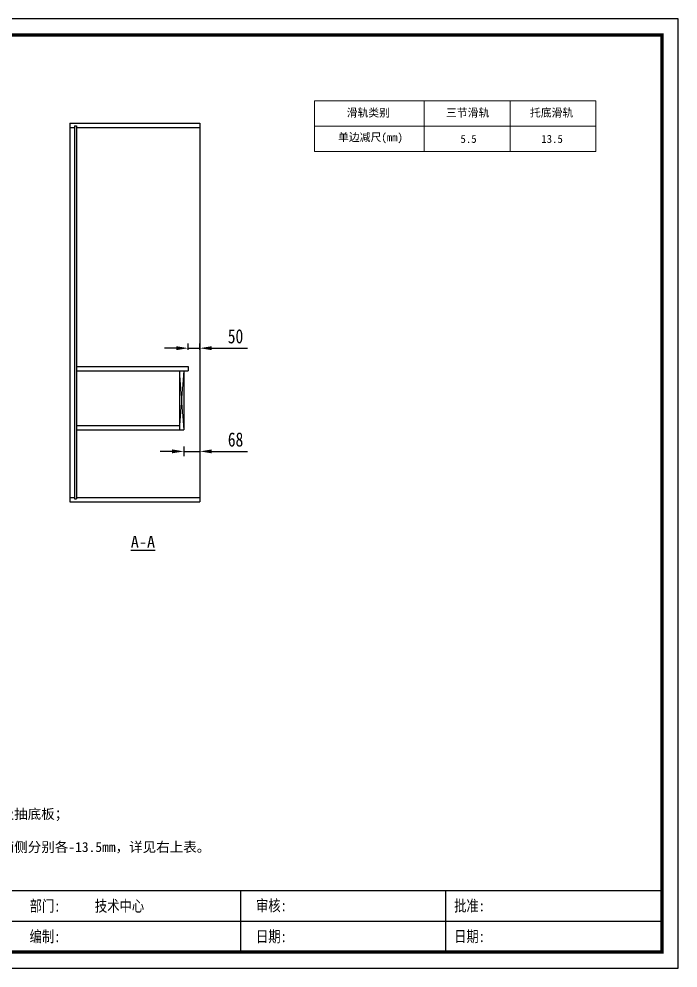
# Model space of a CAD drawing. Header units: millimetres. Extents: x 0 to 1097966, y -63096 to 223085.
# Drawn here: x 338840.8 to 339119.2, y -57687.4 to -57286.5 of the extents above; entities that cross this region are included whole.
import ezdxf

# ---------------------------------------------------------------- set-up
doc = ezdxf.new("R2010")
doc.units = ezdxf.units.MM
doc.layers.add('DZ-文字说明', color=1, linetype='Continuous')
doc.styles.add('DZ-宋体2.5', font='', dxfattribs={"width": 0.8, "height": 2.5})
doc.styles.add('TEXT', font='', dxfattribs={"width": 0.8})
doc.styles.add('宋体', font='')
doc.styles.get('DZ-宋体2.5').set_extended_font_data('SimSun')
doc.styles.get('TEXT').set_extended_font_data('SimSun')
doc.styles.get('宋体').set_extended_font_data('SimSun')
doc.dimstyles.new('副本 (2) (2) ISO-25', dxfattribs={"dimtxt": 18, "dimasz": 13, "dimexe": 6, "dimexo": 12, "dimgap": 6, "dimtad": 1, "dimtxsty": 'TEXT', "dimcen": 2.5, "dimclrd": 5, "dimclre": 5, "dimclrt": 5, "dimadec": 0, "dimazin": 0, "dimtfac": 1, "dimtmove": 0, "dimatfit": 3, "dimldrblk": 'BOXFILLED', "dimfxl": 1.25, "dimarcsym": 0})

# ---------------------------------------------------------------- blocks, each defined once
blk = doc.blocks.new('*D979')
at = {"color": 5, "lineweight": -2, "transparency": 16777216}
for p, q in [((338912.22, -57426.29), (338912.22, -57423.58)), ((338917.22, -57426.29), (338917.22, -57423.58)), ((338907.22, -57425.58), (338902.22, -57425.58)), ((338912.22, -57425.58), (338917.22, -57425.58)), ((338922.22, -57425.58), (338937.3, -57425.58))]:
    blk.add_line(p, q, dxfattribs=at)
at = {"color": 5, "transparency": 16777216}
for points in [[(338907.22, -57424.75), (338907.22, -57426.41), (338912.22, -57425.58)], [(338922.22, -57424.75), (338922.22, -57426.41), (338917.22, -57425.58)]]:
    blk.add_solid(points, dxfattribs=at)
at = {"layer": 'Defpoints', "color": 0, "transparency": 16777216}
for p in [(338917.22, -57425.58), (338912.22, -57433.29), (338917.22, -57433.29)]:
    blk.add_point(p, dxfattribs=at)
at = {"color": 5, "lineweight": 13, "transparency": 16777216, "insert": (338932.26, -57420.58), "char_height": 6, "attachment_point": 5, "style": 'TEXT'}
blk.add_mtext('50', dxfattribs=at)
blk = doc.blocks.new('_BoxFilled')
at = {"color": 0, "linetype": 'ByBlock', "lineweight": -2}
blk.add_line((-0.5, 0), (-1, 0), dxfattribs=at)
at = {"color": 0, "linetype": 'ByBlock'}
blk.add_solid([(-0.5, 0.5), (0.5, 0.5), (-0.5, -0.5), (0.5, -0.5)], dxfattribs=at)
blk = doc.blocks.new('*D988')
at = {"color": 5, "lineweight": -2, "transparency": 16777216}
for p, q in [((338910.42, -57467.09), (338910.42, -57471.18)), ((338917.22, -57467.09), (338917.22, -57471.18)), ((338905.42, -57469.18), (338900.42, -57469.18)), ((338910.42, -57469.18), (338917.22, -57469.18)), ((338922.22, -57469.18), (338937.33, -57469.18))]:
    blk.add_line(p, q, dxfattribs=at)
at = {"color": 5, "transparency": 16777216}
for points in [[(338905.42, -57468.34), (338905.42, -57470.01), (338910.42, -57469.18)], [(338922.22, -57468.34), (338922.22, -57470.01), (338917.22, -57469.18)]]:
    blk.add_solid(points, dxfattribs=at)
at = {"layer": 'Defpoints', "color": 0, "transparency": 16777216}
for p in [(338910.42, -57460.09), (338917.22, -57460.09), (338917.22, -57469.18)]:
    blk.add_point(p, dxfattribs=at)
at = {"color": 5, "transparency": 16777216, "insert": (338932.28, -57464.18), "char_height": 6, "attachment_point": 5, "style": 'TEXT', "bg_fill": 3, "box_fill_scale": 1.1, "bg_fill_color": 256, "bg_fill_true_color": 13158600, "bg_fill_transparency": 0}
blk.add_mtext('68', dxfattribs=at)

msp = doc.modelspace()

# ---------------------------------------------------------------- linework, layer by layer
at = {"lineweight": 13}
for p, q in [((338965.608, -57321.048), (339084.488, -57321.048)), ((338965.608, -57321.048), (338965.608, -57342.431)), ((339011.971, -57321.048), (339011.971, -57342.431)), ((339048.23, -57321.048), (339048.23, -57342.431)), ((339084.488, -57321.048), (339084.488, -57342.431)), ((338965.608, -57331.739), (339084.488, -57331.739)), ((338965.608, -57342.431), (339084.488, -57342.431)), ((338908.624, -57435.092), (338910.424, -57460.092)), ((338910.424, -57435.092), (338908.624, -57460.092))]:
    msp.add_line(p, q, dxfattribs=at)
at = {"lineweight": 30}
for p, q in [((338862.224, -57330.486), (338917.224, -57330.486)), ((338862.224, -57330.486), (338862.224, -57490.486)), ((338864.224, -57331.686), (338865.124, -57331.686)), ((338864.224, -57331.686), (338864.224, -57489.286)), ((338865.124, -57331.686), (338865.124, -57489.286)), ((338917.124, -57330.486), (338917.124, -57332.286)), ((338917.224, -57330.486), (338917.224, -57490.486)), ((338862.224, -57332.286), (338864.224, -57332.286)), ((338865.124, -57332.286), (338917.124, -57332.286)), ((338917.124, -57367.286), (338917.124, -57369.086)), ((338865.124, -57433.292), (338912.224, -57433.292)), ((338865.124, -57435.092), (338912.224, -57435.092)), ((338908.624, -57435.092), (338908.624, -57460.092)), ((338910.424, -57435.092), (338910.424, -57460.092)), ((338912.224, -57433.292), (338912.224, -57435.092)), ((338865.124, -57458.292), (338908.624, -57458.292)), ((338865.124, -57460.092), (338910.424, -57460.092)), ((338862.224, -57488.686), (338864.224, -57488.686)), ((338862.224, -57490.486), (338917.224, -57490.486)), ((338864.224, -57489.286), (338865.124, -57489.286)), ((338865.124, -57488.686), (338917.124, -57488.686)), ((338917.124, -57488.686), (338917.124, -57490.486))]:
    msp.add_line(p, q, dxfattribs=at)
msp.add_lwpolyline([(338552.218, -57687.444), (339119.218, -57687.444), (339119.218, -57286.494), (338552.218, -57286.494)], close=True)
at = {"const_width": 1.35}
msp.add_lwpolyline([(338558.968, -57680.694), (339112.468, -57680.694), (339112.468, -57293.244), (338558.968, -57293.244)], close=True, dxfattribs=at)
at = {"layer": 'DZ-文字说明', "color": 7}
for p, q in [((338934.469, -57680.694), (338934.469, -57654.716)), ((339021.049, -57680.694), (339021.049, -57654.716)), ((338648.299, -57667.705), (339112.468, -57667.705))]:
    msp.add_line(p, q, dxfattribs=at)
msp.add_lwpolyline([(338558.968, -57654.716), (339112.468, -57654.716), (339112.468, -57680.694), (338558.968, -57680.694)], close=True, dxfattribs=at)

# ---------------------------------------------------------------- texts
at = {"style": 'DZ-宋体2.5', "width": 0.8}
for s, p in [('部门:', (338845.26, -57663.61)), ('审核:', (338940.904, -57663.451)), ('批准:', (339024.6, -57663.531)), ('编制:', (338845.26, -57676.508)), ('日期:', (338940.904, -57676.512)), ('日期:', (339024.6, -57676.455))]:
    msp.add_text(s, height=4.7732, dxfattribs=at).set_placement(p)
at = {"attachment_point": 4, "style": '宋体'}
for s, insert, char_height, width in [('滑轨类别', (338979.23, -57326.298), 3.3539, 25.07333), ('三节滑轨', (339021.192, -57326.298), 3.3539, 25.07333), ('托底滑轨', (339056.651, -57326.298), 3.3539, 25.07333), ('单边减尺(mm)', (338975.573, -57336.902), 3.3539, 33.08815), ('5.5', (339027.295, -57337.194), 3.3539, 25.07333), ('13.5', (339061.444, -57337.194), 3.3539, 25.07333), ('\\P工艺标准：{\\H1.41352x; }\\P1、抽盒上盖板相对单元柜左、右侧板内缩50mm；两侧板分别做宽度68mm封板分别盖于抽筒左、右侧板及抽底板；\\P2、柜内抽的抽面两侧分别外盖封板18mm，封板与抽面层级错位落差18mm，抽面距侧板50mm；{\\H1.45383x; }\\P3、内盒宽度，相对安装内安装抽盒的柜内腔宽度减尺规则为：托底导轨两侧分别各-5.5mm，三节滑轨两侧分别各-13.5mm，详见右上表。', (338578.614, -57622.656), 4.19232, 369.85571)]:
    msp.add_mtext(s, dxfattribs=dict(at, insert=insert, char_height=char_height, width=width))
at = {"color": 4, "insert": (338888.005, -57507.38), "char_height": 5.03079, "width": 6.26648, "attachment_point": 4, "style": '宋体'}
msp.add_mtext('{\\L\\C256;A-A}', dxfattribs=at)
at = {"color": 2, "style": 'DZ-宋体2.5', "width": 0.8}
msp.add_attdef('技术中心', (338872.834, -57663.61), '', height=4.773, dxfattribs=at)

# ---------------------------------------------------------------- dimensions: what is measured, and where the dimension line sits
at = {"lineweight": 13}
dim = msp.add_linear_dim(base=(338917.224, -57425.58), p1=(338912.224, -57433.292), p2=(338917.224, -57433.292), text='50', dimstyle='副本 (2) (2) ISO-25', override={"dimtxt": 6, "dimasz": 5, "dimexe": 2, "dimexo": 7, "dimgap": 2, "dimfxl": 30, "dimfxlon": 1}, dxfattribs=at)
dim.commit()
dim.dimension.update_dxf_attribs({"geometry": '*D979', "text_midpoint": (338932.264, -57420.58)})

# ---------------------------------------------------------------- next in the draw order: dimensions: what is measured, and where the dimension line sits
dim = msp.add_linear_dim(base=(338917.224, -57469.177), p1=(338910.424, -57460.092), p2=(338917.224, -57460.092), text='68', dimstyle='副本 (2) (2) ISO-25', override={"dimtxt": 6, "dimasz": 5, "dimexe": 2, "dimexo": 7, "dimgap": 2, "dimfxl": 90, "dimfxlon": 1, "dimtfill": 1, "dimarcsym": 1})
dim.commit()
dim.dimension.update_dxf_attribs({"geometry": '*D988', "text_midpoint": (338932.278, -57464.177)})

doc.saveas('drawing.dxf')
